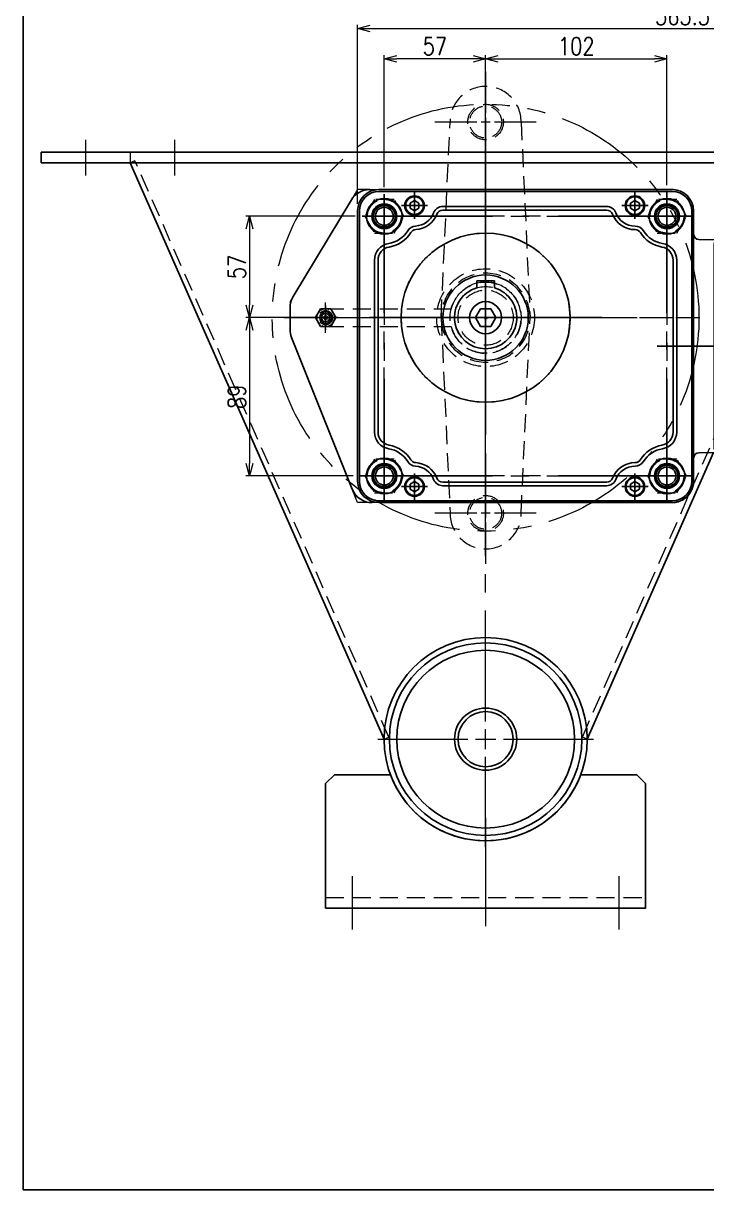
# Model space of a CAD drawing. Header units: millimetres. Extents: x 0 to 49006, y -7876 to 6995.
# Drawn here: x 12357 to 12741, y 4885 to 5541 of the extents above; entities that cross this region are included whole.
import ezdxf

# ---------------------------------------------------------------- set-up
doc = ezdxf.new("R2010")
doc.units = ezdxf.units.MM
doc.header["$LTSCALE"] = 3.2
doc.header["$PDMODE"] = 99
doc.header["$PDSIZE"] = 1
for name, pattern in [('CENTER', [2, 1.25, -0.25, 0.25, -0.25]), ('CENTER2', [28.575, 19.05, -3.175, 3.175, -3.175]), ('HIDDEN2', [4.7625, 3.175, -1.5875]), ('PHANTOM2', [31.75, 15.875, -3.175, 3.175, -3.175, 3.175, -3.175])]:
    doc.linetypes.add(name, pattern=pattern)
for name, color, linetype, lineweight in [('01_外形線', 7, 'Continuous', 25), ('02_細線', 5, 'Continuous', 13), ('03_かくれ線', 6, 'HIDDEN2', 13), ('04_中心線', 1, 'CENTER2', 9), ('06_PHANTOM', 2, 'PHANTOM2', 13), ('07_寸法線', 3, 'Continuous', 9)]:
    doc.layers.add(name, color=color, linetype=linetype, lineweight=lineweight)
doc.layers.add('10_DRAFT', color=8, linetype='Continuous', lineweight=0, plot=False)
doc.layers.add('10_補助線', color=8, linetype='Continuous', lineweight=13, plot=False)
doc.styles.add('KSS_TXT_L', font='txt.shx', dxfattribs={"height": 36, "bigfont": 'extfont2.shx'})
doc.styles.add('寸法用', font='simplex.shx', dxfattribs={"width": 0.8, "bigfont": '@extfont2.shx'})
doc.dimstyles.new('機械製図用', dxfattribs={"dimtxt": 3.5, "dimasz": 3.5, "dimexe": 2, "dimexo": 0, "dimgap": 1.2, "dimtad": 1, "dimdsep": 46, "dimtxsty": '寸法用', "dimblk": 'OPEN30', "dimcen": 0, "dimclrd": 256, "dimclre": 256, "dimclrt": 7, "dimazin": 2, "dimtm": 1e-09, "dimtfac": 0.75, "dimtmove": 0, "dimatfit": 3, "dimldrblk": 'OPEN30', "dimfxl": 1, "dimlwd": -1, "dimlwe": -1, "dimarcsym": 0})

# ---------------------------------------------------------------- blocks, each defined once
blk = doc.blocks.new('*U1660')
at = {"layer": '04_中心線', "color": 0, "linetype": 'CENTER2', "transparency": 16777216}
for p, q in [((0, 1.3), (0, 10)), ((-10, 0), (-1.3, 0)), ((1.3, 0), (10, 0)), ((0, -10), (0, -1.3))]:
    blk.add_line(p, q, dxfattribs=at)
at = {"layer": '04_中心線', "color": 0, "linetype": 'Continuous', "transparency": 16777216}
for p, q in [((-0.65, 0), (0.65, 0)), ((0, -0.65), (0, 0.65))]:
    blk.add_line(p, q, dxfattribs=at)
blk = doc.blocks.new('*U1661')
at = {"layer": '04_中心線', "color": 0, "linetype": 'CENTER2', "transparency": 16777216}
for p, q in [((0, 1.3), (0, 10)), ((-10, 0), (-1.3, 0)), ((1.3, 0), (10, 0)), ((0, -10), (0, -1.3))]:
    blk.add_line(p, q, dxfattribs=at)
at = {"layer": '04_中心線', "color": 0, "linetype": 'Continuous', "transparency": 16777216}
for p, q in [((-0.65, 0), (0.65, 0)), ((0, -0.65), (0, 0.65))]:
    blk.add_line(p, q, dxfattribs=at)
blk = doc.blocks.new('*U1662')
at = {"layer": '04_中心線', "color": 0, "linetype": 'CENTER2', "transparency": 16777216}
for p, q in [((0, 1.3), (0, 10)), ((-10, 0), (-1.3, 0)), ((1.3, 0), (10, 0)), ((0, -10), (0, -1.3))]:
    blk.add_line(p, q, dxfattribs=at)
at = {"layer": '04_中心線', "color": 0, "linetype": 'Continuous', "transparency": 16777216}
for p, q in [((-0.65, 0), (0.65, 0)), ((0, -0.65), (0, 0.65))]:
    blk.add_line(p, q, dxfattribs=at)
blk = doc.blocks.new('*U1664')
at = {"layer": '04_中心線', "color": 0, "linetype": 'CENTER2', "transparency": 16777216}
for p, q in [((0, 1.3), (0, 10)), ((-10, 0), (-1.3, 0)), ((1.3, 0), (10, 0)), ((0, -10), (0, -1.3))]:
    blk.add_line(p, q, dxfattribs=at)
at = {"layer": '04_中心線', "color": 0, "linetype": 'Continuous', "transparency": 16777216}
for p, q in [((-0.65, 0), (0.65, 0)), ((0, -0.65), (0, 0.65))]:
    blk.add_line(p, q, dxfattribs=at)
blk = doc.blocks.new('*U1663')
at = {"layer": '04_中心線', "color": 0, "linetype": 'CENTER2', "transparency": 16777216}
for p, q in [((0, 4), (0, 60.5)), ((-60.5, 0), (-4, 0)), ((4, 0), (105.5, 0)), ((0, -92.5), (0, -4))]:
    blk.add_line(p, q, dxfattribs=at)
at = {"layer": '04_中心線', "color": 0, "linetype": 'Continuous', "transparency": 16777216}
for p, q in [((-2, 0), (2, 0)), ((0, -2), (0, 2))]:
    blk.add_line(p, q, dxfattribs=at)
blk = doc.blocks.new('*U1677')
at = {"layer": '04_中心線', "color": 0, "linetype": 'CENTER2', "transparency": 16777216}
for p, q in [((0, 11.43), (0, 333.5)), ((-60.65, 0), (-11.43, 0)), ((11.43, 0), (60.65, 0)), ((0, -60.65), (0, -11.43))]:
    blk.add_line(p, q, dxfattribs=at)
at = {"layer": '04_中心線', "color": 0, "linetype": 'Continuous', "transparency": 16777216}
for p, q in [((-5.715, 0), (5.715, 0)), ((0, -5.715), (0, 5.715))]:
    blk.add_line(p, q, dxfattribs=at)
blk = doc.blocks.new('_Open30')
at = {"color": 0, "linetype": 'ByBlock', "lineweight": -2}
for p, q in [((-1, 0.268), (0, 0)), ((0, 0), (-1, -0.268)), ((0, 0), (-1, 0))]:
    blk.add_line(p, q, dxfattribs=at)
blk = doc.blocks.new('*D1701')
at = {"layer": '07_寸法線', "transparency": 16777216}
for p, q in [((12543.49, 5432.14), (12482.05, 5432.14)), ((12484.05, 5425.14), (12484.05, 5382.14)), ((12522.96, 5375.14), (12482.05, 5375.14))]:
    blk.add_line(p, q, dxfattribs=at)
at = {"layer": 'Defpoints', "color": 0, "transparency": 16777216}
for p in [(12547.49, 5432.14), (12484.05, 5375.14), (12526.96, 5375.14)]:
    blk.add_point(p, dxfattribs=at)
at = {"layer": '07_寸法線', "transparency": 16777216, "xscale": 7, "yscale": 7, "zscale": 7}
for p, rotation in [((12484.05, 5432.14), 90), ((12484.05, 5375.14), 270)]:
    blk.add_blockref('_Open30', p, dxfattribs=dict(at, rotation=rotation))
at = {"layer": '07_寸法線', "color": 7, "transparency": 16777216, "insert": (12477.05, 5403.64), "char_height": 10, "attachment_point": 5, "rotation": 90, "style": '寸法用'}
blk.add_mtext('57', dxfattribs=at)
blk = doc.blocks.new('*D1702')
at = {"layer": '07_寸法線', "transparency": 16777216}
for p, q in [((12522.96, 5375.14), (12482.05, 5375.14)), ((12484.05, 5368.14), (12484.05, 5293.14)), ((12542.46, 5286.14), (12482.05, 5286.14))]:
    blk.add_line(p, q, dxfattribs=at)
at = {"layer": 'Defpoints', "color": 0, "transparency": 16777216}
for p in [(12526.96, 5375.14), (12484.05, 5286.14), (12546.46, 5286.14)]:
    blk.add_point(p, dxfattribs=at)
at = {"layer": '07_寸法線', "transparency": 16777216, "xscale": 7, "yscale": 7, "zscale": 7}
for p, rotation in [((12484.05, 5375.14), 90), ((12484.05, 5286.14), 270)]:
    blk.add_blockref('_Open30', p, dxfattribs=dict(at, rotation=rotation))
at = {"layer": '07_寸法線', "color": 7, "transparency": 16777216, "insert": (12477.05, 5330.64), "char_height": 10, "attachment_point": 5, "rotation": 90, "style": '寸法用'}
blk.add_mtext('89', dxfattribs=at)
blk = doc.blocks.new('*D1703')
at = {"layer": '07_寸法線', "transparency": 16777216}
for p, q in [((12559.96, 5448.6), (12559.96, 5522.74)), ((12616.96, 5454.64), (12616.96, 5522.74)), ((12609.96, 5520.74), (12566.96, 5520.74))]:
    blk.add_line(p, q, dxfattribs=at)
at = {"layer": 'Defpoints', "color": 0, "transparency": 16777216}
for p in [(12559.96, 5520.74), (12616.96, 5450.64), (12559.96, 5444.6)]:
    blk.add_point(p, dxfattribs=at)
at = {"layer": '07_寸法線', "transparency": 16777216, "xscale": 7, "yscale": 7, "zscale": 7, "rotation": 180}
blk.add_blockref('_Open30', (12559.96, 5520.74), dxfattribs=at)
at = {"layer": '07_寸法線', "transparency": 16777216, "xscale": 7, "yscale": 7, "zscale": 7}
blk.add_blockref('_Open30', (12616.96, 5520.74), dxfattribs=at)
at = {"layer": '07_寸法線', "color": 7, "transparency": 16777216, "insert": (12588.46, 5527.74), "char_height": 10, "attachment_point": 5, "style": '寸法用'}
blk.add_mtext('57', dxfattribs=at)
blk = doc.blocks.new('*D1704')
at = {"layer": '07_寸法線', "transparency": 16777216}
for p, q in [((12616.96, 5454.64), (12616.96, 5522.74)), ((12718.96, 5449.64), (12718.96, 5522.74)), ((12623.96, 5520.74), (12711.96, 5520.74))]:
    blk.add_line(p, q, dxfattribs=at)
at = {"layer": 'Defpoints', "color": 0, "transparency": 16777216}
for p in [(12718.96, 5520.74), (12616.96, 5450.64), (12718.96, 5445.64)]:
    blk.add_point(p, dxfattribs=at)
at = {"layer": '07_寸法線', "transparency": 16777216, "xscale": 7, "yscale": 7, "zscale": 7, "rotation": 180}
blk.add_blockref('_Open30', (12616.96, 5520.74), dxfattribs=at)
at = {"layer": '07_寸法線', "transparency": 16777216, "xscale": 7, "yscale": 7, "zscale": 7}
blk.add_blockref('_Open30', (12718.96, 5520.74), dxfattribs=at)
at = {"layer": '07_寸法線', "color": 7, "transparency": 16777216, "insert": (12667.96, 5527.74), "char_height": 10, "attachment_point": 5, "style": '寸法用'}
blk.add_mtext('102', dxfattribs=at)
blk = doc.blocks.new('*U1684')
at = {"color": 0, "linetype": 'CENTER2', "transparency": 16777216}
for p, q in [((0, 2), (0, 13.5)), ((-13.5, 0), (-2, 0)), ((2, 0), (13.5, 0)), ((0, -13.5), (0, -2))]:
    blk.add_line(p, q, dxfattribs=at)
at = {"color": 0, "linetype": 'Continuous', "transparency": 16777216}
for p, q in [((-1, 0), (1, 0)), ((0, -1), (0, 1))]:
    blk.add_line(p, q, dxfattribs=at)
blk = doc.blocks.new('*U1685')
at = {"color": 0, "linetype": 'CENTER2', "transparency": 16777216}
for p, q in [((0, 2), (0, 13.5)), ((-13.5, 0), (-2, 0)), ((2, 0), (13.5, 0)), ((0, -13.5), (0, -2))]:
    blk.add_line(p, q, dxfattribs=at)
at = {"color": 0, "linetype": 'Continuous', "transparency": 16777216}
for p, q in [((-1, 0), (1, 0)), ((0, -1), (0, 1))]:
    blk.add_line(p, q, dxfattribs=at)
blk = doc.blocks.new('*U1686')
at = {"color": 0, "linetype": 'CENTER2', "transparency": 16777216}
for p, q in [((0, 2), (0, 13.5)), ((-13.5, 0), (-2, 0)), ((2, 0), (13.5, 0)), ((0, -13.5), (0, -2))]:
    blk.add_line(p, q, dxfattribs=at)
at = {"color": 0, "linetype": 'Continuous', "transparency": 16777216}
for p, q in [((-1, 0), (1, 0)), ((0, -1), (0, 1))]:
    blk.add_line(p, q, dxfattribs=at)
blk = doc.blocks.new('*U1680')
at = {"layer": '04_中心線', "color": 0, "linetype": 'CENTER2', "transparency": 16777216}
for p, q in [((0, 15.52), (0, 75.5)), ((-113.5, 0), (-15.52, 0)), ((15.52, 0), (120.5, 0)), ((0, -107.5), (0, -15.52))]:
    blk.add_line(p, q, dxfattribs=at)
at = {"layer": '04_中心線', "color": 0, "linetype": 'Continuous', "transparency": 16777216}
for p, q in [((0, -7.76), (0, 7.76)), ((-7.76, 0), (7.76, 0))]:
    blk.add_line(p, q, dxfattribs=at)
blk = doc.blocks.new('*U1681')
at = {"layer": '04_中心線', "color": 0, "linetype": 'CENTER2', "transparency": 16777216}
for p, q in [((0, 1.3), (0, 10)), ((-10, 0), (-1.3, 0)), ((1.3, 0), (10, 0)), ((0, -10), (0, -1.3))]:
    blk.add_line(p, q, dxfattribs=at)
at = {"layer": '04_中心線', "color": 0, "linetype": 'Continuous', "transparency": 16777216}
for p, q in [((-0.65, 0), (0.65, 0)), ((0, -0.65), (0, 0.65))]:
    blk.add_line(p, q, dxfattribs=at)
blk = doc.blocks.new('*U1683')
at = {"layer": '04_中心線', "color": 0, "linetype": 'CENTER2', "transparency": 16777216}
for p, q in [((0, 1.3), (0, 10)), ((-10, 0), (-1.3, 0)), ((1.3, 0), (10, 0)), ((0, -10), (0, -1.3))]:
    blk.add_line(p, q, dxfattribs=at)
at = {"layer": '04_中心線', "color": 0, "linetype": 'Continuous', "transparency": 16777216}
for p, q in [((-0.65, 0), (0.65, 0)), ((0, -0.65), (0, 0.65))]:
    blk.add_line(p, q, dxfattribs=at)
blk = doc.blocks.new('*U1678')
at = {"layer": '04_中心線', "color": 0, "linetype": 'CENTER2', "transparency": 16777216}
for p, q in [((0, 1.3), (0, 10)), ((-10, 0), (-1.3, 0)), ((1.3, 0), (10, 0)), ((0, -10), (0, -1.3))]:
    blk.add_line(p, q, dxfattribs=at)
at = {"layer": '04_中心線', "color": 0, "linetype": 'Continuous', "transparency": 16777216}
for p, q in [((-0.65, 0), (0.65, 0)), ((0, -0.65), (0, 0.65))]:
    blk.add_line(p, q, dxfattribs=at)
blk = doc.blocks.new('*U1679')
at = {"layer": '04_中心線', "color": 0, "linetype": 'CENTER2', "transparency": 16777216}
for p, q in [((0, 1.3), (0, 10)), ((-10, 0), (-1.3, 0)), ((1.3, 0), (10, 0)), ((0, -10), (0, -1.3))]:
    blk.add_line(p, q, dxfattribs=at)
at = {"layer": '04_中心線', "color": 0, "linetype": 'Continuous', "transparency": 16777216}
for p, q in [((-0.65, 0), (0.65, 0)), ((0, -0.65), (0, 0.65))]:
    blk.add_line(p, q, dxfattribs=at)
blk = doc.blocks.new('*U1682')
at = {"layer": '04_中心線', "color": 0, "linetype": 'CENTER2', "transparency": 16777216}
for p, q in [((0, 1), (0, 8.5)), ((-8.5, 0), (-1, 0)), ((1, 0), (8.5, 0)), ((0, -8.5), (0, -1))]:
    blk.add_line(p, q, dxfattribs=at)
at = {"layer": '04_中心線', "color": 0, "linetype": 'Continuous', "transparency": 16777216}
for p, q in [((-0.5, 0), (0.5, 0)), ((0, -0.5), (0, 0.5))]:
    blk.add_line(p, q, dxfattribs=at)
blk = doc.blocks.new('*U1695')
at = {"layer": '04_中心線', "color": 0, "linetype": 'CENTER2', "transparency": 16777216}
for p, q in [((0, 15.52), (0, 75.5)), ((-113.5, 0), (-15.52, 0)), ((15.52, 0), (120.5, 0)), ((0, -107.5), (0, -15.52))]:
    blk.add_line(p, q, dxfattribs=at)
at = {"layer": '04_中心線', "color": 0, "linetype": 'Continuous', "transparency": 16777216}
for p, q in [((0, -7.76), (0, 7.76)), ((-7.76, 0), (7.76, 0))]:
    blk.add_line(p, q, dxfattribs=at)
blk = doc.blocks.new('*U1687')
at = {"layer": '04_中心線', "color": 0, "linetype": 'CENTER2', "transparency": 16777216}
for p, q in [((0, 1.3), (0, 10)), ((-10, 0), (-1.3, 0)), ((1.3, 0), (10, 0)), ((0, -10), (0, -1.3))]:
    blk.add_line(p, q, dxfattribs=at)
at = {"layer": '04_中心線', "color": 0, "linetype": 'Continuous', "transparency": 16777216}
for p, q in [((-0.65, 0), (0.65, 0)), ((0, -0.65), (0, 0.65))]:
    blk.add_line(p, q, dxfattribs=at)
blk = doc.blocks.new('*U1692')
at = {"layer": '04_中心線', "color": 0, "linetype": 'CENTER2', "transparency": 16777216}
for p, q in [((0, 1.3), (0, 10)), ((-10, 0), (-1.3, 0)), ((1.3, 0), (10, 0)), ((0, -10), (0, -1.3))]:
    blk.add_line(p, q, dxfattribs=at)
at = {"layer": '04_中心線', "color": 0, "linetype": 'Continuous', "transparency": 16777216}
for p, q in [((-0.65, 0), (0.65, 0)), ((0, -0.65), (0, 0.65))]:
    blk.add_line(p, q, dxfattribs=at)
blk = doc.blocks.new('*U1693')
at = {"layer": '04_中心線', "color": 0, "linetype": 'CENTER2', "transparency": 16777216}
for p, q in [((0, 1.3), (0, 10)), ((-10, 0), (-1.3, 0)), ((1.3, 0), (10, 0)), ((0, -10), (0, -1.3))]:
    blk.add_line(p, q, dxfattribs=at)
at = {"layer": '04_中心線', "color": 0, "linetype": 'Continuous', "transparency": 16777216}
for p, q in [((-0.65, 0), (0.65, 0)), ((0, -0.65), (0, 0.65))]:
    blk.add_line(p, q, dxfattribs=at)
blk = doc.blocks.new('*U1694')
at = {"layer": '04_中心線', "color": 0, "linetype": 'CENTER2', "transparency": 16777216}
for p, q in [((0, 1.3), (0, 10)), ((-10, 0), (-1.3, 0)), ((1.3, 0), (10, 0)), ((0, -10), (0, -1.3))]:
    blk.add_line(p, q, dxfattribs=at)
at = {"layer": '04_中心線', "color": 0, "linetype": 'Continuous', "transparency": 16777216}
for p, q in [((-0.65, 0), (0.65, 0)), ((0, -0.65), (0, 0.65))]:
    blk.add_line(p, q, dxfattribs=at)
blk = doc.blocks.new('*U1691')
at = {"layer": '04_中心線', "color": 0, "linetype": 'CENTER2', "transparency": 16777216}
for p, q in [((0, 1), (0, 8.5)), ((-8.5, 0), (-1, 0)), ((1, 0), (8.5, 0)), ((0, -8.5), (0, -1))]:
    blk.add_line(p, q, dxfattribs=at)
at = {"layer": '04_中心線', "color": 0, "linetype": 'Continuous', "transparency": 16777216}
for p, q in [((-0.5, 0), (0.5, 0)), ((0, -0.5), (0, 0.5))]:
    blk.add_line(p, q, dxfattribs=at)
blk = doc.blocks.new('*D1705')
at = {"layer": '07_寸法線', "transparency": 16777216}
for p, q in [((12544.96, 5439.14), (12544.96, 5539.73)), ((12551.96, 5537.73), (12903.46, 5537.73)), ((12910.46, 5415.58), (12910.46, 5539.73))]:
    blk.add_line(p, q, dxfattribs=at)
at = {"layer": 'Defpoints', "color": 0, "transparency": 16777216}
for p in [(12910.46, 5537.73), (12544.96, 5435.14), (12910.46, 5411.58)]:
    blk.add_point(p, dxfattribs=at)
at = {"layer": '07_寸法線', "transparency": 16777216, "xscale": 7, "yscale": 7, "zscale": 7, "rotation": 180}
blk.add_blockref('_Open30', (12544.96, 5537.73), dxfattribs=at)
at = {"layer": '07_寸法線', "transparency": 16777216, "xscale": 7, "yscale": 7, "zscale": 7}
blk.add_blockref('_Open30', (12910.46, 5537.73), dxfattribs=at)
at = {"layer": '07_寸法線', "color": 7, "transparency": 16777216, "insert": (12727.71, 5544.73), "char_height": 10, "attachment_point": 5, "style": '寸法用'}
blk.add_mtext('365.5', dxfattribs=at)
blk = doc.blocks.new('*U1690')
at = {"layer": '04_中心線', "color": 0, "transparency": 16777216}
for p, q in [((0, 5), (0, 28.5)), ((-28.5, 0), (-5, 0)), ((5, 0), (28.5, 0)), ((0, -28.5), (0, -5))]:
    blk.add_line(p, q, dxfattribs=at)
at = {"layer": '04_中心線', "color": 0, "linetype": 'Continuous', "transparency": 16777216}
for p, q in [((-2.5, 0), (2.5, 0)), ((0, -2.5), (0, 2.5))]:
    blk.add_line(p, q, dxfattribs=at)
blk = doc.blocks.new('*U1688')
at = {"layer": '04_中心線', "color": 0, "transparency": 16777216}
for p, q in [((0, 5), (0, 108.5)), ((-28.5, 0), (-5, 0)), ((5, 0), (28.5, 0)), ((0, -108.5), (0, -5))]:
    blk.add_line(p, q, dxfattribs=at)
at = {"layer": '04_中心線', "color": 0, "linetype": 'Continuous', "transparency": 16777216}
for p, q in [((-2.5, 0), (2.5, 0)), ((0, -2.5), (0, 2.5))]:
    blk.add_line(p, q, dxfattribs=at)
blk = doc.blocks.new('*U1689')
at = {"layer": '04_中心線', "color": 0, "transparency": 16777216}
for p, q in [((0, 5), (0, 28.5)), ((-28.5, 0), (-5, 0)), ((5, 0), (28.5, 0)), ((0, -28.5), (0, -5))]:
    blk.add_line(p, q, dxfattribs=at)
at = {"layer": '04_中心線', "color": 0, "linetype": 'Continuous', "transparency": 16777216}
for p, q in [((-2.5, 0), (2.5, 0)), ((0, -2.5), (0, 2.5))]:
    blk.add_line(p, q, dxfattribs=at)
blk = doc.blocks.new('*U1700')
at = {"layer": '04_中心線', "color": 0, "linetype": 'CENTER2', "transparency": 16777216}
for p, q in [((0, 15.52), (0, 75.5)), ((-113.5, 0), (-15.52, 0)), ((15.52, 0), (120.5, 0)), ((0, -107.5), (0, -15.52))]:
    blk.add_line(p, q, dxfattribs=at)
at = {"layer": '04_中心線', "color": 0, "linetype": 'Continuous', "transparency": 16777216}
for p, q in [((0, -7.76), (0, 7.76)), ((-7.76, 0), (7.76, 0))]:
    blk.add_line(p, q, dxfattribs=at)
blk = doc.blocks.new('*U1696')
at = {"layer": '04_中心線', "color": 0, "linetype": 'CENTER2', "transparency": 16777216}
for p, q in [((0, 1.3), (0, 10)), ((-10, 0), (-1.3, 0)), ((1.3, 0), (10, 0)), ((0, -10), (0, -1.3))]:
    blk.add_line(p, q, dxfattribs=at)
at = {"layer": '04_中心線', "color": 0, "linetype": 'Continuous', "transparency": 16777216}
for p, q in [((-0.65, 0), (0.65, 0)), ((0, -0.65), (0, 0.65))]:
    blk.add_line(p, q, dxfattribs=at)
blk = doc.blocks.new('*U1697')
at = {"layer": '04_中心線', "color": 0, "linetype": 'CENTER2', "transparency": 16777216}
for p, q in [((0, 1.3), (0, 10)), ((-10, 0), (-1.3, 0)), ((1.3, 0), (10, 0)), ((0, -10), (0, -1.3))]:
    blk.add_line(p, q, dxfattribs=at)
at = {"layer": '04_中心線', "color": 0, "linetype": 'Continuous', "transparency": 16777216}
for p, q in [((-0.65, 0), (0.65, 0)), ((0, -0.65), (0, 0.65))]:
    blk.add_line(p, q, dxfattribs=at)
blk = doc.blocks.new('*U1698')
at = {"layer": '04_中心線', "color": 0, "linetype": 'CENTER2', "transparency": 16777216}
for p, q in [((0, 1.3), (0, 10)), ((-10, 0), (-1.3, 0)), ((1.3, 0), (10, 0)), ((0, -10), (0, -1.3))]:
    blk.add_line(p, q, dxfattribs=at)
at = {"layer": '04_中心線', "color": 0, "linetype": 'Continuous', "transparency": 16777216}
for p, q in [((-0.65, 0), (0.65, 0)), ((0, -0.65), (0, 0.65))]:
    blk.add_line(p, q, dxfattribs=at)
blk = doc.blocks.new('*U1699')
at = {"layer": '04_中心線', "color": 0, "linetype": 'CENTER2', "transparency": 16777216}
for p, q in [((0, 1.3), (0, 10)), ((-10, 0), (-1.3, 0)), ((1.3, 0), (10, 0)), ((0, -10), (0, -1.3))]:
    blk.add_line(p, q, dxfattribs=at)
at = {"layer": '04_中心線', "color": 0, "linetype": 'Continuous', "transparency": 16777216}
for p, q in [((-0.65, 0), (0.65, 0)), ((0, -0.65), (0, 0.65))]:
    blk.add_line(p, q, dxfattribs=at)
blk = doc.blocks.new('GM-SHYF-RH 0.4kW、1／160、＊＊V、60Hza_1')
at = {"color": 0}
for p, q in [((60, 72), (-105, 72)), ((60, 71), (-105, 71)), ((-117, 60), (-117, -92)), ((-116, 60), (-116, -92)), ((-68.09, 62.5), (24.09, 62.5)), ((24.09, 60.5), (-68.09, 60.5)), ((71, -92), (71, 60)), ((72, -92), (72, 60)), ((-242.5, 49), (-271.19, 49)), ((-242.5, -16), (-242.5, 49)), ((-282.67, 45.38), (-292.39, 38.57)), ((-242.5, 43.5), (-145.5, 43.5)), ((-242.5, 41), (-145.5, 41)), ((-242.5, 40), (-145.5, 40)), ((-175.5, 43.5), (-145.5, 43.5)), ((-145.5, 43.48), (-119.95, 43.94)), ((-145.5, -16), (-145.5, 43.5)), ((-145.5, 43.5), (-145.5, -16)), ((-139.5, 39.5), (-139.5, 40.5)), ((-139.5, 39.5), (-139.5, 39.1)), ((-128.5, -72.74), (-128.5, 40.74)), ((-293.5, -16), (-293.5, 36.44)), ((-255.5, 38.92), (-253.5, 37.74)), ((-253.5, 37.74), (-255.5, 36.09)), ((-251.5, 38.92), (-253.5, 37.74)), ((-253.5, 37.74), (-251.5, 36.09)), ((-242.5, 39), (-145.5, 39)), ((-242.5, 34.32), (-145.5, 34.32)), ((-136.5, 36.1), (-131.5, 36.1)), ((-117, 19.45), (-117, 33.23)), ((-242.5, 29.37), (-145.5, 29.37)), ((-136.5, 29.18), (-131.5, 29.18)), ((-107.5, -64.32), (-107.5, 32.32)), ((-105.5, 32.32), (-105.5, -64.32)), ((60.5, -64.32), (60.5, 32.32)), ((62.5, 32.32), (62.5, -64.32)), ((-242.5, 21.32), (-145.5, 21.32)), ((-242.5, 19.71), (-145.5, 19.71)), ((-139.5, 26.18), (-139.5, -16)), ((-136.5, 23), (-131.5, 23)), ((-5, 16.77), (-5, 20.8)), ((-5, 20.8), (5, 20.8)), ((5, 16.77), (5, 20.8)), ((-242.5, 15.75), (-145.5, 15.75)), ((-242.5, 14.28), (-145.5, 14.28)), ((-242.5, 10.19), (-145.5, 10.19)), ((-242.5, 8.83), (-145.5, 8.83)), ((-242.5, 4.64), (-145.5, 4.64)), ((-242.5, 3.37), (-145.5, 3.37)), ((-145.5, 4), (-139.5, 4)), ((-242.5, -1), (-145.5, -1)), ((-293.5, -16), (-293.5, -68.44)), ((-242.5, -16), (-242.5, -74.62)), ((-145.5, -16), (-145.5, -75.5)), ((-145.5, -75.5), (-145.5, -16)), ((-139.5, -58.18), (-139.5, -16)), ((-242.5, -31), (-145.5, -31)), ((-242.5, -35.37), (-145.5, -35.37)), ((-242.5, -36.64), (-145.5, -36.64)), ((-145.5, -36), (-139.5, -36)), ((-242.5, -40.83), (-145.5, -40.83)), ((-242.5, -42.19), (-145.5, -42.19)), ((-242.5, -46.28), (-145.5, -46.28)), ((-242.5, -47.75), (-145.5, -47.75)), ((-242.5, -51.71), (-145.5, -51.71)), ((-117, -51.45), (-117, -65.23)), ((-242.5, -53.32), (-145.5, -53.32)), ((-136.5, -55), (-131.5, -55)), ((-242.5, -61.37), (-145.5, -61.37)), ((-136.5, -61.18), (-131.5, -61.18)), ((-282.67, -77.38), (-292.39, -70.57)), ((-253.5, -69.74), (-255.5, -68.09)), ((-255.5, -70.92), (-253.5, -69.74)), ((-253.5, -69.74), (-251.5, -68.09)), ((-251.5, -70.92), (-253.5, -69.74)), ((-242.5, -66.32), (-145.5, -66.32)), ((-242.5, -71), (-145.5, -71)), ((-242.5, -72), (-145.5, -72)), ((-139.5, -71.5), (-139.5, -71.1)), ((-139.5, -71.5), (-139.5, -71.1)), ((-139.5, -71.5), (-139.5, -72.5)), ((-136.5, -68.1), (-131.5, -68.1)), ((-250.5, -79.5), (-250.5, -77.79)), ((-249.5, -77.62), (-245.5, -77.62)), ((-242.5, -73), (-145.5, -73)), ((-175.5, -74.5), (-242.5, -74.5)), ((-175.5, -79.5), (-175.5, -74.5)), ((-175.5, -75.5), (-145.5, -75.5)), ((-145.5, -75.48), (-119.95, -75.94)), ((-252.5, -81), (-271.19, -81)), ((-252.5, -81), (-252.5, -80.62)), ((-175.5, -79.5), (-250.5, -79.5)), ((-249.5, -108), (-249.5, -79.5)), ((-245, -79.5), (-245, -94)), ((-231, -79.5), (-231, -94)), ((-195, -79.5), (-195, -94)), ((-181, -79.5), (-181, -94)), ((-176.5, -108), (-176.5, -79.5)), ((-68.09, -92.5), (24.09, -92.5)), ((24.09, -94.5), (-68.09, -94.5)), ((-105, -103), (60, -103)), ((-105, -104), (60, -104)), ((-177.5, -109), (-248.5, -109)), ((-191.5, -109), (-191.5, -109.5)), ((-183.5, -109.5), (-191.5, -109.5)), ((-186, -109), (-186, -109.5)), ((-183.5, -109), (-183.5, -109.5))]:
    blk.add_line(p, q, dxfattribs=at)
at = {"color": 0, "linetype": 'CENTER2'}
for p, q in [((-102, 69.46), (-102, 44.54)), ((-84, 70.38), (-84, 55.61)), ((40, 70.38), (40, 55.61)), ((57, 69.46), (57, 44.54)), ((-76.62, 63), (-91.38, 63)), ((0, 65.36), (0, -65.36)), ((47.38, 63), (32.62, 63)), ((-89.54, 57), (-114.46, 57)), ((69.46, 57), (44.54, 57)), ((65.36, 0), (-65.36, 0)), ((-96.56, -16), (-297.81, -16)), ((-238, -76.72), (-238, -104.7)), ((-188, -76.72), (-188, -104.7)), ((-102, -76.54), (-102, -101.46)), ((57, -76.54), (57, -101.46)), ((-89.54, -89), (-114.46, -89)), ((-84, -87.62), (-84, -102.39)), ((40, -87.62), (40, -102.39)), ((69.46, -89), (44.54, -89)), ((-247.59, -94), (-228.41, -94)), ((-198.19, -94), (-177.81, -94)), ((-76.62, -95), (-91.38, -95)), ((47.38, -95), (32.62, -95))]:
    blk.add_line(p, q, dxfattribs=at)
at = {"color": 0, "linetype": 'Continuous'}
for p, q in [((-84, 65.89), (-86.5, 64.44)), ((-84, 65.89), (-81.5, 64.44)), ((40, 65.89), (37.5, 64.44)), ((40, 65.89), (42.5, 64.44)), ((-86.5, 61.56), (-86.5, 64.44)), ((-84, 60.11), (-86.5, 61.56)), ((-81.5, 61.56), (-84, 60.11)), ((-81.5, 64.44), (-81.5, 61.56)), ((37.5, 61.56), (37.5, 64.44)), ((40, 60.11), (37.5, 61.56)), ((42.5, 61.56), (40, 60.11)), ((42.5, 64.44), (42.5, 61.56)), ((-84, -92.11), (-86.5, -93.56)), ((-86.5, -96.44), (-86.5, -93.56)), ((-84, -97.89), (-86.5, -96.44)), ((-84, -92.11), (-81.5, -93.56)), ((-81.5, -96.44), (-84, -97.89)), ((-81.5, -93.56), (-81.5, -96.44)), ((40, -92.11), (37.5, -93.56)), ((37.5, -96.44), (37.5, -93.56)), ((40, -97.89), (37.5, -96.44)), ((40, -92.11), (42.5, -93.56)), ((42.5, -96.44), (40, -97.89)), ((42.5, -93.56), (42.5, -96.44))]:
    blk.add_line(p, q, dxfattribs=at)
at = {"color": 0}
for points in [[(-248.8, 35.92), (-248.89, 36.63), (-249.16, 37.3), (-249.59, 37.93), (-250.18, 38.47), (-250.89, 38.92), (-251.7, 39.25), (-252.58, 39.46), (-253.5, 39.53), (-254.42, 39.46), (-255.3, 39.25), (-256.11, 38.92), (-256.82, 38.47), (-257.41, 37.93), (-257.84, 37.3), (-258.11, 36.63), (-258.2, 35.92), (-258.11, 35.22), (-257.84, 34.54), (-257.41, 33.92), (-256.82, 33.38), (-256.11, 32.93), (-255.3, 32.59), (-254.42, 32.39), (-253.5, 32.32), (-252.58, 32.39), (-251.7, 32.59), (-250.89, 32.93), (-250.18, 33.38), (-249.59, 33.92), (-249.16, 34.54), (-248.89, 35.22)], [(-248.8, -67.92), (-248.89, -67.22), (-249.16, -66.54), (-249.59, -65.92), (-250.18, -65.38), (-250.89, -64.93), (-251.7, -64.59), (-252.58, -64.39), (-253.5, -64.32), (-254.42, -64.39), (-255.3, -64.59), (-256.11, -64.93), (-256.82, -65.38), (-257.41, -65.92), (-257.84, -66.54), (-258.11, -67.22), (-258.2, -67.92), (-258.11, -68.63), (-257.84, -69.3), (-257.41, -69.93), (-256.82, -70.47), (-256.11, -70.92), (-255.3, -71.25), (-254.42, -71.46), (-253.5, -71.53), (-252.58, -71.46), (-251.7, -71.25), (-250.89, -70.92), (-250.18, -70.47), (-249.59, -69.93), (-249.16, -69.3), (-248.89, -68.63)]]:
    blk.add_lwpolyline(points, close=True, dxfattribs=at)
for centre, radius in [((-102, 57), 10), ((-84, 63), 5.5), ((40, 63), 5.5), ((57, 57), 10), ((-102, 57), 7), ((57, 57), 7), ((0, 0), 47.5), ((0, 0), 24), ((-102, -89), 10), ((-102, -89), 7), ((57, -89), 10), ((57, -89), 7), ((-188, -94), 6), ((-84, -95), 5.5), ((40, -95), 5.5)]:
    blk.add_circle(centre, radius, dxfattribs=at)
at = {"color": 0, "linetype": 'Continuous'}
for centre in [(-84, 63), (40, 63), (-84, -95), (40, -95)]:
    blk.add_circle(centre, 5, dxfattribs=at)
at = {"color": 0}
for centre, radius, start, end in [((-105, 60), 12, 90, 180), ((-105, 60), 11, 90, 180), ((60, 60), 12, 0, 90), ((60, 60), 11, 0, 90), ((-68.09, 57), 5.5, 90, 159.3338), ((-68.09, 57), 3.5, 90, 159.3338), ((24.09, 57), 5.5, 20.6662, 90), ((24.09, 57), 3.5, 20.6662, 90), ((-84, 63), 13.5, 269.62489, 339.3338), ((-84, 63), 11.5, 269.62489, 339.3338), ((40, 63), 13.5, 200.6662, 266.95528), ((40, 63), 11.5, 200.6662, 266.95528), ((-271.19, 29), 20, 90, 125), ((-120, 46.94), 3, 271, 0), ((-102, 57), 15.5, 279.2069, 328.41203), ((-102, 57), 17.5, 279.2069, 328.41203), ((-84.11, 46), 5.5, 89.62489, 148.41203), ((-84.11, 46), 3.5, 89.62489, 148.41203), ((39.1, 46.02), 3.5, 31.5123, 86.95528), ((39.1, 46.02), 5.5, 31.5123, 86.95528), ((57, 57), 17.5, 211.5123, 260.7931), ((57, 57), 15.5, 211.5123, 260.7931), ((-142.5, 40.5), 3, 0, 90), ((-131.5, 40.74), 3, 0, 90.98117), ((-98, 32.32), 9.5, 99.2069, 180), ((-98, 32.32), 7.5, 99.2069, 180), ((53, 32.32), 7.5, 0, 80.7931), ((53, 32.32), 9.5, 0, 80.7931), ((-290.9, 36.44), 2.6, 125, 180), ((-136.5, 39.1), 3, 180, 270), ((-131.5, 33.1), 3, 0, 90), ((-136.5, 26.18), 3, 90, 180), ((-131.5, 26.18), 3, 0, 90), ((-136.5, 20), 3, 90, 180), ((0, 0), 17.5, 106.60155, 73.39845), ((-136.5, -52), 3, 180, 270), ((-136.5, -58.18), 3, 180, 270), ((-131.5, -58.18), 3, 270, 0), ((-131.5, -65.1), 3, 270, 0), ((-98, -64.32), 9.5, 180, 260.7931), ((-98, -64.32), 7.5, 180, 260.7931), ((53, -64.32), 7.5, 279.2069, 0), ((53, -64.32), 9.5, 279.2069, 0), ((-290.9, -68.44), 2.6, 180, 235), ((-136.5, -71.1), 3, 90, 180), ((-102, -89), 17.5, 31.58598, 80.7931), ((57, -89), 17.5, 99.2069, 148.48976), ((-271.19, -61), 20, 235, 270), ((-249.5, -80.62), 3, 90, 180), ((-245.5, -74.62), 3, 270, 0), ((-142.5, -72.5), 3, 270, 0), ((-131.5, -72.74), 3, 269.01883, 0), ((-120, -78.94), 3, 0, 89), ((-102, -89), 15.5, 31.58598, 80.7931), ((57, -89), 15.5, 99.2069, 148.48976), ((-84.11, -78), 5.5, 211.58598, 270.37383), ((-84.11, -78), 3.5, 211.58598, 270.37383), ((-84, -95), 13.5, 20.66844, 90.37383), ((-84, -95), 11.5, 20.66844, 90.37383), ((40, -95), 13.5, 93.04605, 159.33156), ((40, -95), 11.5, 93.04605, 159.33156), ((39.1, -78.02), 3.5, 273.04605, 328.48976), ((39.1, -78.02), 5.5, 273.04605, 328.48976), ((-68.09, -89), 5.5, 200.66844, 270), ((-68.09, -89), 3.5, 200.66844, 270), ((24.09, -89), 3.5, 270, 339.33156), ((24.09, -89), 5.5, 270, 339.33156), ((-238, -94), 7, 180, 0), ((-188, -94), 7, 180, 0), ((-105, -92), 12, 180, 270), ((-105, -92), 11, 180, 270), ((60, -92), 11, 270, 0), ((60, -92), 12, 270, 0), ((-248.5, -108), 1, 180, 270), ((-177.5, -108), 1, 270, 0)]:
    blk.add_arc(centre, radius, start, end, dxfattribs=at)
blk = doc.blocks.new('A$C35045EA2_1')
at = {"color": 0, "linetype": 'CENTER2'}
for p, q in [((0, -12), (0, 12)), ((-12, 0), (12, 0))]:
    blk.add_line(p, q, dxfattribs=at)
at = {"color": 0}
for p, q in [((-5.77, 0), (-2.89, 5)), ((-2.89, -5), (-5.77, 0)), ((-2.89, 5), (2.89, 5)), ((2.89, 5), (5.77, 0)), ((5.77, 0), (2.89, -5)), ((2.89, -5), (-2.89, -5))]:
    blk.add_line(p, q, dxfattribs=at)
blk.add_circle((0, 0), 9, dxfattribs=at)
at = {"layer": '10_DRAFT', "style": 'KSS_TXT_L'}
blk.add_text('CS-M12', height=0.3, dxfattribs=at).set_placement((-0.7, -0.46))
blk = doc.blocks.new('A$C78E2109B_1')
at = {"color": 4, "xscale": -1}
blk.add_blockref('GM-SHYF-RH 0.4kW、1／160、＊＊V、60Hza_1', (0, 0), dxfattribs=at)
blk.add_blockref('A$C35045EA2_1', (0, 0))
blk = doc.blocks.new('*U1944')
at = {"layer": '04_中心線', "color": 0, "linetype": 'CENTER2', "transparency": 16777216}
for p, q in [((0, 10), (0, 53.5)), ((-53.5, 0), (-10, 0)), ((10, 0), (53.5, 0)), ((0, -53.5), (0, -10))]:
    blk.add_line(p, q, dxfattribs=at)
at = {"layer": '04_中心線', "color": 0, "linetype": 'Continuous', "transparency": 16777216}
for p, q in [((-5, 0), (5, 0)), ((0, -5), (0, 5))]:
    blk.add_line(p, q, dxfattribs=at)

msp = doc.modelspace()

# ---------------------------------------------------------------- linework, layer by layer
at = {"color": 0}
for p, q in [((12559.807, 5138.134), (12416.957, 5462.134)), ((12674.107, 5138.138), (12745.159, 5299.293))]:
    msp.add_line(p, q, dxfattribs=at)
for p, q in [((12508.682, 5386.997), (12541.457, 5441.336)), ((12508.682, 5386.997), (12541.457, 5441.336)), ((12508.682, 5386.997), (12541.457, 5441.336)), ((12506.957, 5368.449), (12506.957, 5380.799)), ((12506.957, 5368.449), (12506.957, 5380.799)), ((12506.957, 5368.449), (12506.957, 5380.799)), ((12521.184, 5375.138), (12524.07, 5380.138)), ((12529.844, 5380.138), (12524.07, 5380.138)), ((12532.731, 5375.138), (12529.844, 5380.138)), ((12524.07, 5370.138), (12521.184, 5375.138)), ((12532.731, 5375.138), (12529.844, 5370.138)), ((12529.844, 5370.138), (12524.07, 5370.138)), ((12541.94, 5278.681), (12507.815, 5363.992)), ((12541.94, 5278.681), (12507.815, 5363.992)), ((12541.94, 5278.681), (12507.815, 5363.992))]:
    msp.add_line(p, q)
msp.add_lwpolyline([(12366.957, 5462.138), (12866.957, 5462.138), (12866.957, 5468.138), (12366.957, 5468.138)], close=True, dxfattribs=at)
msp.add_lwpolyline([(12563.421, 5118.138), (12531.957, 5118.138), (12526.957, 5113.138), (12526.957, 5043.138), (12706.957, 5043.138), (12706.957, 5113.138), (12701.957, 5118.138), (12670.493, 5118.138, -0.6939233)], format="xyb", close=True)
for centre, radius in [((12559.957, 5432.138), 6.5), ((12718.957, 5432.138), 6.5), ((12526.957, 5375.138), 3.3), ((12526.957, 5375.138), 2.4), ((12526.957, 5375.138), 1.049), ((12559.957, 5286.138), 6.5), ((12718.957, 5286.138), 6.5), ((12616.957, 5138.138), 57.15), ((12616.957, 5138.138), 54.15), ((12616.957, 5138.138), 15.5)]:
    msp.add_circle(centre, radius)
for radius in [50, 17.5]:
    msp.add_circle((12616.957, 5138.138), radius, dxfattribs=at)
for centre, start, end in [((12551.733, 5435.138), 90, 148.902687), ((12551.733, 5435.138), 90, 148.902687), ((12551.733, 5435.138), 90, 148.902687), ((12518.957, 5380.799), 148.902687, 180), ((12518.957, 5380.799), 148.902687, 180), ((12518.957, 5380.799), 148.902687, 180), ((12518.957, 5368.449), 180, 201.801409), ((12518.957, 5368.449), 180, 201.801409), ((12518.957, 5368.449), 180, 201.801409), ((12553.081, 5283.138), 201.801409, 270), ((12553.081, 5283.138), 201.801409, 270), ((12553.081, 5283.138), 201.801409, 270)]:
    msp.add_arc(centre, 12, start, end)
at = {"layer": '01_外形線'}
for centre in [(12559.957, 5432.138), (12718.957, 5432.138), (12559.957, 5286.138), (12718.957, 5286.138)]:
    msp.add_circle(centre, 5.053, dxfattribs=at)
at = {"layer": '02_細線'}
for centre in [(12559.957, 5432.138), (12718.957, 5432.138), (12559.957, 5286.138), (12718.957, 5286.138)]:
    msp.add_circle(centre, 6, dxfattribs=at)
at = {"layer": '03_かくれ線'}
for p, q in [((12416.957, 5468.138), (12416.957, 5462.138)), ((12551.733, 5447.138), (12721.957, 5447.138)), ((12551.733, 5447.138), (12721.957, 5447.138)), ((12551.733, 5447.138), (12721.957, 5447.138)), ((12733.957, 5435.138), (12733.957, 5283.138)), ((12733.957, 5435.138), (12733.957, 5283.138)), ((12733.957, 5435.138), (12733.957, 5283.138)), ((12526.957, 5380.138), (12597.592, 5380.138)), ((12526.957, 5370.138), (12597.592, 5370.138)), ((12721.957, 5271.138), (12553.081, 5271.138)), ((12721.957, 5271.138), (12553.081, 5271.138)), ((12721.957, 5271.138), (12553.081, 5271.138)), ((12526.957, 5049.138), (12706.957, 5049.138))]:
    msp.add_line(p, q, dxfattribs=at)
for points in [[(12596.957, 5485.138, -1), (12636.957, 5485.138), (12641.957, 5375.138, -1), (12591.957, 5375.138), (12596.957, 5485.138)], [(12596.957, 5265.138, 1), (12636.957, 5265.138), (12641.957, 5375.138, 1), (12591.957, 5375.138), (12596.957, 5265.138)]]:
    msp.add_lwpolyline(points, format="xyb", dxfattribs=at)
for points in [[(12559.807, 5138.134), (12562.552, 5139.344), (12419.702, 5463.344), (12416.957, 5462.134)], [(12674.107, 5138.138), (12671.362, 5139.348), (12814.212, 5463.348), (12816.957, 5462.138)], [(12554.472, 5441.638), (12548.987, 5432.138)], [(12565.442, 5441.638), (12554.472, 5441.638)], [(12570.927, 5432.138), (12565.442, 5441.638)], [(12713.472, 5441.638), (12707.987, 5432.138)], [(12724.442, 5441.638), (12713.472, 5441.638)], [(12729.927, 5432.138), (12724.442, 5441.638)], [(12548.987, 5432.138), (12554.472, 5422.638)], [(12565.442, 5422.638), (12570.927, 5432.138)], [(12707.987, 5432.138), (12713.472, 5422.638)], [(12724.442, 5422.638), (12729.927, 5432.138)], [(12554.472, 5422.638), (12565.442, 5422.638)], [(12713.472, 5422.638), (12724.442, 5422.638)], [(12554.472, 5295.638), (12548.987, 5286.138)], [(12565.442, 5295.638), (12554.472, 5295.638)], [(12570.927, 5286.138), (12565.442, 5295.638)], [(12713.472, 5295.638), (12707.987, 5286.138)], [(12724.442, 5295.638), (12713.472, 5295.638)], [(12729.927, 5286.138), (12724.442, 5295.638)], [(12548.987, 5286.138), (12554.472, 5276.638)], [(12565.442, 5276.638), (12570.927, 5286.138)], [(12707.987, 5286.138), (12713.472, 5276.638)], [(12724.442, 5276.638), (12729.927, 5286.138)], [(12554.472, 5276.638), (12565.442, 5276.638)], [(12713.472, 5276.638), (12724.442, 5276.638)]]:
    msp.add_lwpolyline(points, dxfattribs=at)
for centre, radius in [((12616.957, 5485.138), 10), ((12616.957, 5485.138), 9), ((12559.957, 5432.138), 9.5), ((12559.957, 5432.138), 6.5), ((12559.957, 5432.138), 6.5), ((12559.957, 5432.138), 6.5), ((12718.957, 5432.138), 9.5), ((12718.957, 5432.138), 6.5), ((12718.957, 5432.138), 6.5), ((12718.957, 5432.138), 6.5), ((12616.957, 5375.138), 47.5), ((12616.957, 5375.138), 27.5), ((12616.957, 5375.138), 20), ((12616.957, 5375.138), 17.5), ((12616.957, 5375.138), 15.5), ((12526.957, 5375.138), 5), ((12526.957, 5375.138), 4), ((12559.957, 5286.138), 9.5), ((12559.957, 5286.138), 6.5), ((12559.957, 5286.138), 6.5), ((12559.957, 5286.138), 6.5), ((12718.957, 5286.138), 9.5), ((12718.957, 5286.138), 6.5), ((12718.957, 5286.138), 6.5), ((12718.957, 5286.138), 6.5), ((12616.957, 5265.138), 10), ((12616.957, 5265.138), 9)]:
    msp.add_circle(centre, radius, dxfattribs=at)
for centre, radius, start, end in [((12721.957, 5435.138), 12, 0, 90), ((12721.957, 5435.138), 12, 0, 90), ((12721.957, 5435.138), 12, 0, 90), ((12616.957, 5375.138), 20, 194.146662, 165.522488), ((12526.957, 5375.138), 5, 90, 270), ((12721.957, 5283.138), 12, 270, 0), ((12721.957, 5283.138), 12, 270, 0), ((12721.957, 5283.138), 12, 270, 0)]:
    msp.add_arc(centre, radius, start, end, dxfattribs=at)
at = {"layer": '04_中心線'}
for p, q in [((12391.957, 5475.106), (12391.957, 5454.984)), ((12441.957, 5475.106), (12441.957, 5454.984)), ((12616.957, 5475.106), (12616.957, 5454.984)), ((12616.957, 5093.866), (12616.957, 5031.154)), ((12541.957, 5061.154), (12541.957, 5031.154)), ((12691.957, 5061.154), (12691.957, 5031.154))]:
    msp.add_line(p, q, dxfattribs=at)
at = {"layer": '04_中心線', "linetype": 'CENTER'}
for p, q in [((12526.957, 5381.912), (12526.957, 5368.365)), ((12533.731, 5375.138), (12520.184, 5375.138))]:
    msp.add_line(p, q, dxfattribs=at)
at = {"layer": '04_中心線'}
for points in [[(12559.957, 5444.138), (12559.957, 5420.138)], [(12718.957, 5444.138), (12718.957, 5420.138)], [(12571.957, 5432.138), (12547.957, 5432.138)], [(12730.957, 5432.138), (12706.957, 5432.138)], [(12559.957, 5298.138), (12559.957, 5274.138)], [(12718.957, 5298.138), (12718.957, 5274.138)], [(12571.957, 5286.138), (12547.957, 5286.138)], [(12730.957, 5286.138), (12706.957, 5286.138)]]:
    msp.add_lwpolyline(points, dxfattribs=at)
for points in [[(12559.957, 5286.138), (12718.957, 5286.138), (12718.957, 5432.138), (12559.957, 5432.138)], [(12718.957, 5286.138), (12559.957, 5286.138), (12559.957, 5432.138), (12718.957, 5432.138)], [(12718.957, 5286.138), (12559.957, 5286.138), (12559.957, 5432.138), (12718.957, 5432.138)], [(12718.957, 5286.138), (12559.957, 5286.138), (12559.957, 5432.138), (12718.957, 5432.138)]]:
    msp.add_lwpolyline(points, close=True, dxfattribs=at)
at = {"layer": '06_PHANTOM'}
msp.add_circle((12616.957, 5375.138), 120, dxfattribs=at)
at = {"layer": '10_補助線'}
for points in [[(12551.76, 5447.138), (12544.957, 5447.138), (12541.457, 5441.336)], [(12551.76, 5447.138), (12544.957, 5447.138), (12541.457, 5441.336)], [(12551.76, 5447.138), (12544.957, 5447.138), (12541.457, 5441.336)], [(12508.682, 5386.997), (12506.957, 5384.138), (12506.957, 5380.822)], [(12508.682, 5386.997), (12506.957, 5384.138), (12506.957, 5380.822)], [(12508.682, 5386.997), (12506.957, 5384.138), (12506.957, 5380.822)], [(12506.957, 5368.179), (12506.957, 5366.138), (12507.815, 5363.992)], [(12506.957, 5368.179), (12506.957, 5366.138), (12507.815, 5363.992)], [(12506.957, 5368.179), (12506.957, 5366.138), (12507.815, 5363.992)], [(12553.469, 5271.138), (12544.957, 5271.138), (12541.94, 5278.681)], [(12553.469, 5271.138), (12544.957, 5271.138), (12541.94, 5278.681)], [(12553.469, 5271.138), (12544.957, 5271.138), (12541.94, 5278.681)]]:
    msp.add_lwpolyline(points, dxfattribs=at)
at = {"layer": 'Defpoints', "transparency": 33554508}
msp.add_lwpolyline([(12356.901, 4884.827), (14454.502, 4884.827), (14454.502, 6166.198), (12356.901, 6166.198)], close=True, dxfattribs=at)

# ---------------------------------------------------------------- block references
msp.add_blockref('A$C78E2109B_1', (12616.957, 5375.138))
at = {"linetype": 'CENTER2', "extrusion": (0, 0, -1)}
for name, p in [('*U1685', (-12718.957, 5432.138)), ('*U1686', (-12559.957, 5286.138)), ('*U1684', (-12718.957, 5286.138))]:
    msp.add_blockref(name, p, dxfattribs=at)
at = {"layer": '04_中心線', "rotation": 180}
for name, p in [('*U1689', (12616.957, 5485.138)), ('*U1688', (12616.957, 5375.138)), ('*U1690', (12616.957, 5265.138))]:
    msp.add_blockref(name, p, dxfattribs=at)
at = {"layer": '04_中心線', "linetype": 'CENTER2'}
for name, p in [('*U1677', (12616.957, 5138.138)), ('*U1680', (12616.957, 5375.138)), ('*U1695', (12616.957, 5375.138)), ('*U1700', (12616.957, 5375.138)), ('*U1664', (12559.957, 5432.138)), ('*U1681', (12559.957, 5432.138)), ('*U1687', (12559.957, 5432.138)), ('*U1696', (12559.957, 5432.138)), ('*U1660', (12718.957, 5432.138)), ('*U1683', (12718.957, 5432.138)), ('*U1692', (12718.957, 5432.138)), ('*U1697', (12718.957, 5432.138)), ('*U1663', (12616.957, 5375.138)), ('*U1682', (12526.957, 5375.138)), ('*U1691', (12526.957, 5375.138)), ('*U1662', (12559.957, 5286.138)), ('*U1679', (12559.957, 5286.138)), ('*U1694', (12559.957, 5286.138)), ('*U1699', (12559.957, 5286.138)), ('*U1661', (12718.957, 5286.138)), ('*U1678', (12718.957, 5286.138)), ('*U1693', (12718.957, 5286.138)), ('*U1698', (12718.957, 5286.138)), ('*U1944', (12616.957, 5138.138))]:
    msp.add_blockref(name, p, dxfattribs=at)

# ---------------------------------------------------------------- dimensions: what is measured, and where the dimension line sits
at = {"layer": '07_寸法線'}
for base, p1, p2, picture, middle in [((12910.457, 5537.734), (12544.957, 5435.138), (12910.457, 5411.581), '*D1705', (12727.707, 5544.734)), ((12559.957, 5520.741), (12616.957, 5450.638), (12559.957, 5444.603), '*D1703', (12588.457, 5527.741)), ((12718.957, 5520.741), (12616.957, 5450.638), (12718.957, 5445.638), '*D1704', (12667.957, 5527.741))]:
    dim = msp.add_linear_dim(base=base, p1=p1, p2=p2, dimstyle='機械製図用', override={"dimtxt": 10, "dimasz": 7, "dimexo": 4, "dimgap": 2}, dxfattribs=at)
    dim.commit()
    dim.dimension.update_dxf_attribs({"geometry": picture, "text_midpoint": middle})
for base, p1, p2, picture, middle in [((12484.05, 5375.138), (12547.492, 5432.138), (12526.957, 5375.138), '*D1701', (12477.05, 5403.638)), ((12484.05, 5286.138), (12526.957, 5375.138), (12546.457, 5286.138), '*D1702', (12477.05, 5330.638))]:
    dim = msp.add_linear_dim(base=base, p1=p1, p2=p2, angle=90, dimstyle='機械製図用', override={"dimtxt": 10, "dimasz": 7, "dimexo": 4, "dimgap": 2}, dxfattribs=at)
    dim.commit()
    dim.dimension.update_dxf_attribs({"geometry": picture, "text_midpoint": middle})

doc.saveas('drawing.dxf')
